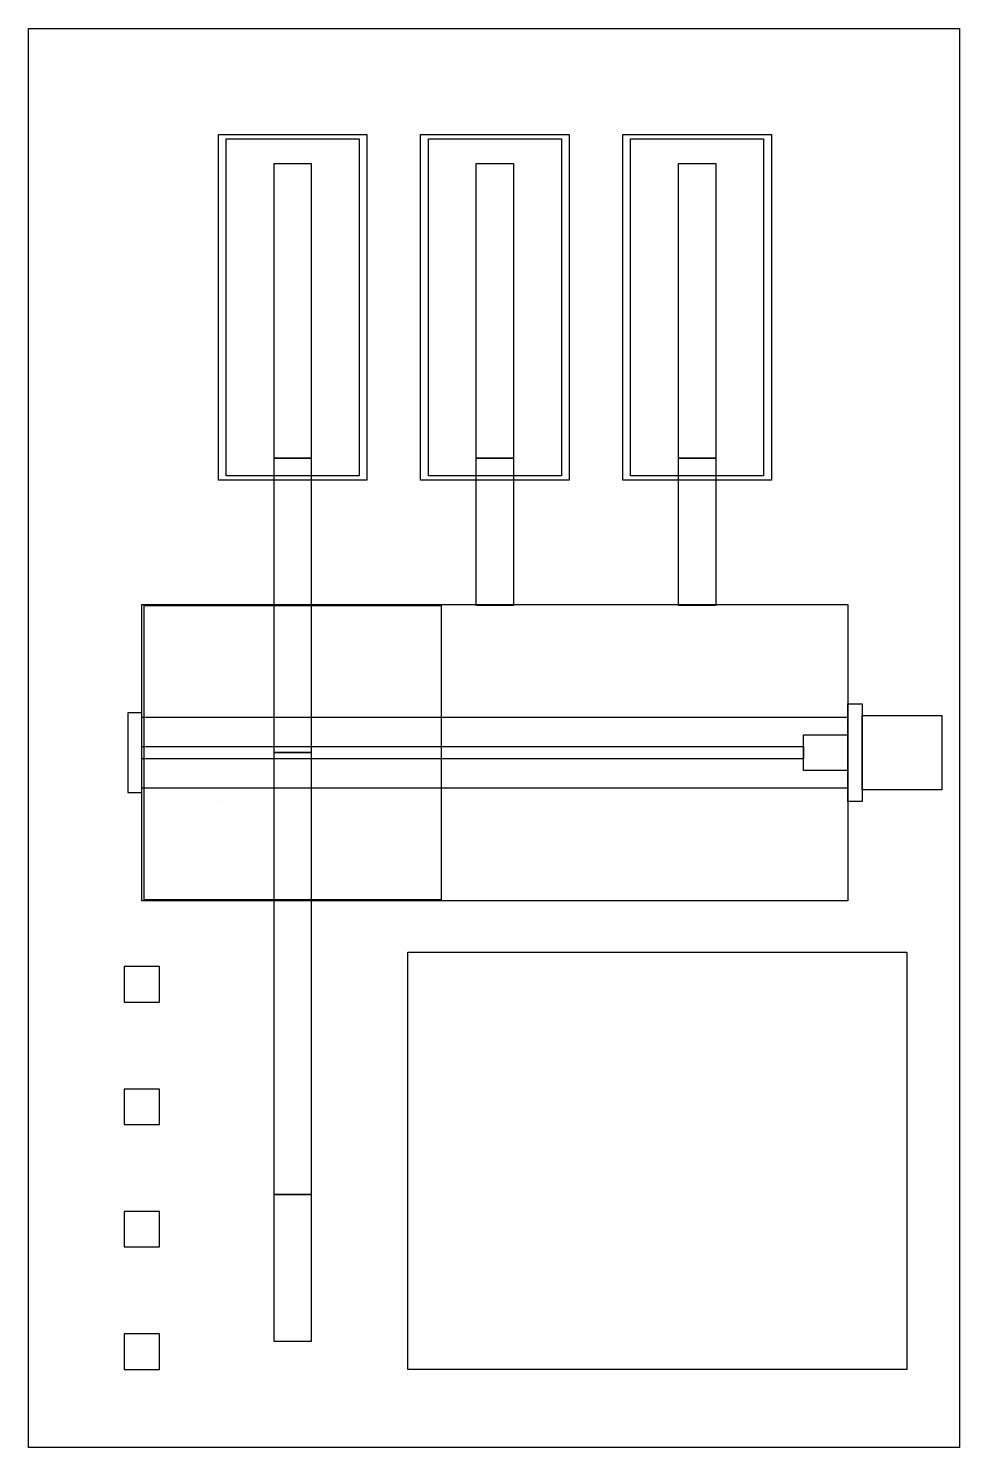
# Model space of a CAD drawing. Header units: millimetres. Extents: x 1589 to 2114, y 1821 to 2621.
import ezdxf

# ---------------------------------------------------------------- set-up
doc = ezdxf.new("R2010")
doc.units = ezdxf.units.MM
for name, color, linetype in [('caranice', 140, 'Continuous'), ('domecky', 30, 'Continuous'), ('koleje', 40, 'Continuous'), ('Obrys', 20, 'Continuous'), ('strechy', 160, 'Continuous'), ('tlacitka', 200, 'Continuous')]:
    doc.layers.add(name, color=color, linetype=linetype)

msp = doc.modelspace()

# ---------------------------------------------------------------- linework, layer by layer
for points in [[(2058.79, 2240.29), (2058.79, 2185.29), (2050.79, 2185.29), (2050.79, 2240.29)], [(1644.79, 2190.29), (1652.79, 2190.29), (1652.79, 2235.29), (1644.79, 2235.29)], [(1652.79, 2232.79), (2050.79, 2232.79), (2050.79, 2192.79), (1652.79, 2192.79)], [(2058.79, 2233.79), (2103.79, 2233.79), (2103.79, 2191.79), (2058.79, 2191.79)], [(1652.79, 2216.29), (2025.79, 2216.29), (2025.79, 2209.29), (1652.79, 2209.29)], [(2025.79, 2222.79), (2050.79, 2222.79), (2050.79, 2202.79), (2025.79, 2202.79)]]:
    msp.add_lwpolyline(points, close=True)
at = {"layer": 'caranice'}
msp.add_line((1697.79, 2185.29), (1697.79, 2185.29), dxfattribs=at)
msp.add_lwpolyline([(1654.04, 2295.79), (1821.54, 2295.79), (1821.54, 2129.79), (1654.04, 2129.79)], close=True, dxfattribs=at)
at = {"layer": 'domecky'}
for points in [[(1700.29, 2558.79), (1775.29, 2558.79), (1775.29, 2368.79), (1700.29, 2368.79)], [(1814.29, 2558.79), (1889.29, 2558.79), (1889.29, 2368.79), (1814.29, 2368.79)], [(1928.29, 2558.79), (2003.29, 2558.79), (2003.29, 2368.79), (1928.29, 2368.79)], [(1802.79, 2100.36), (2083.98, 2100.36), (2083.98, 1865.16), (1802.79, 1865.16)]]:
    msp.add_lwpolyline(points, close=True, dxfattribs=at)
at = {"layer": 'koleje'}
for points in [[(1727.29, 2544.79), (1748.29, 2544.79), (1748.29, 2378.79), (1727.29, 2378.79)], [(1841.29, 2544.79), (1862.29, 2544.79), (1862.29, 2378.79), (1841.29, 2378.79)], [(1955.29, 2544.79), (1976.29, 2544.79), (1976.29, 2378.79), (1955.29, 2378.79)], [(1727.29, 2378.79), (1748.29, 2378.79), (1748.29, 2295.79), (1727.29, 2295.79)], [(1841.29, 2378.79), (1862.29, 2378.79), (1862.29, 2295.79), (1841.29, 2295.79)], [(1955.29, 2378.79), (1976.29, 2378.79), (1976.29, 2295.79), (1955.29, 2295.79)], [(1727.29, 2295.79), (1748.29, 2295.79), (1748.29, 2212.79), (1727.29, 2212.79)], [(1727.29, 2212.79), (1748.29, 2212.79), (1748.29, 2129.79), (1727.29, 2129.79)], [(1727.29, 2129.79), (1748.29, 2129.79), (1748.29, 1963.79), (1727.29, 1963.79)], [(1727.29, 1963.79), (1748.29, 1963.79), (1748.29, 1880.79), (1727.29, 1880.79)]]:
    msp.add_lwpolyline(points, close=True, dxfattribs=at)
at = {"layer": 'Obrys'}
for points in [[(1588.79, 2621.04), (2113.79, 2621.04), (2113.79, 1821.04), (1588.79, 1821.04)], [(1652.79, 2296.29), (2050.79, 2296.29), (2050.79, 2129.29), (1652.79, 2129.29)]]:
    msp.add_lwpolyline(points, close=True, dxfattribs=at)
at = {"layer": 'strechy'}
for points in [[(1695.93, 2561.29), (1779.65, 2561.29), (1779.65, 2366.29), (1695.93, 2366.29)], [(1809.93, 2561.29), (1893.65, 2561.29), (1893.65, 2366.29), (1809.93, 2366.29)], [(1923.93, 2561.29), (2007.65, 2561.29), (2007.65, 2366.29), (1923.93, 2366.29)]]:
    msp.add_lwpolyline(points, close=True, dxfattribs=at)
at = {"layer": 'tlacitka'}
for p, q in [((1662.79, 2092.16), (1642.79, 2092.16)), ((1642.79, 2092.16), (1642.79, 2072.16)), ((1662.79, 2072.16), (1662.79, 2092.16)), ((1642.79, 2072.16), (1652.79, 2072.16)), ((1652.79, 2072.16), (1662.79, 2072.16)), ((1662.79, 2023.16), (1642.79, 2023.16)), ((1642.79, 2023.16), (1642.79, 2003.16)), ((1662.79, 2003.16), (1662.79, 2023.16)), ((1642.79, 2003.16), (1652.79, 2003.16)), ((1652.79, 2003.16), (1662.79, 2003.16)), ((1662.79, 1954.16), (1642.79, 1954.16)), ((1642.79, 1954.16), (1642.79, 1934.16)), ((1662.79, 1934.16), (1662.79, 1954.16)), ((1642.79, 1934.16), (1652.79, 1934.16)), ((1652.79, 1934.16), (1662.79, 1934.16)), ((1662.79, 1885.16), (1642.79, 1885.16)), ((1642.79, 1885.16), (1642.79, 1865.16)), ((1662.79, 1865.16), (1662.79, 1885.16)), ((1642.79, 1865.16), (1652.79, 1865.16)), ((1652.79, 1865.16), (1662.79, 1865.16))]:
    msp.add_line(p, q, dxfattribs=at)

doc.saveas('drawing.dxf')
